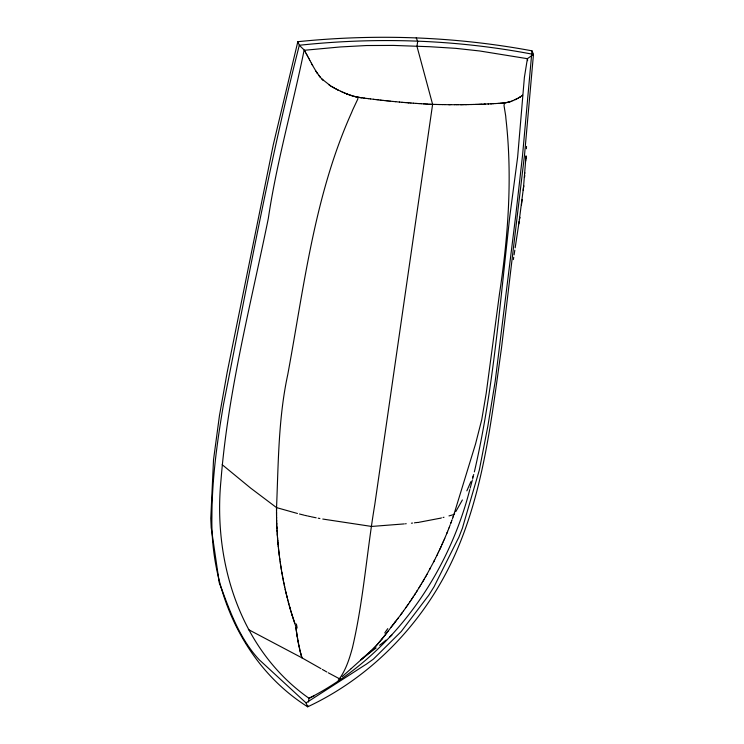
<?xml version="1.0" encoding="UTF-8"?>
<svg xmlns="http://www.w3.org/2000/svg" width="744" height="744" viewBox="0 0 744 744"><rect width="100%" height="100%" fill="white"/><g stroke="black" fill="none" stroke-linecap="round" stroke-linejoin="round"><path stroke-width="1.12" d="M276.545 515.834L276.526 508.031M276.517 510.998L276.517 510.514M276.517 510.17L276.526 508.459M276.526 508.096C278.396 463.456 278.284 418.388 287.77 374.502C304.129 286.375 314.359 195.356 351.54 112.725A114.344 99.622 -20.6 0 0 352.582 110.14L357.836 98.989L357.92 97.269L355.353 96.655M526.399 148.744L526.51 146.401M525.692 161.03L525.98 156.333L523.506 187.442L518.819 223.832M525.878 158.128L526.017 155.784M524.808 173.333L524.855 172.785M524.659 175.138L524.464 177.49L524.622 175.677M531.979 50.834L522.548 155.273L515.852 214.56L495.188 381.384L487.841 426.228L479.303 470.143L463.075 525.85A101.072 88.062 -11.7 0 0 462.498 527.97L458.76 537.484A93.828 81.747 -11.7 0 0 457.727 539.447L435.156 584.514A83.914 69.248 -23.2 0 0 434.208 586.514L428.646 595.433A87.969 72.596 -23.2 0 0 427.205 597.265L401.249 631.498L373.358 659.147L366.243 664.243A93.679 79.841 -20.5 0 0 364.188 665.527L306.072 702.913L261.135 661.5A93.679 79.841 -20.5 0 0 259.526 660.086C240.954 640.296 230.938 614.414 221.805 589.248A87.969 74.419 -14.7 0 0 221.005 587.332L219.266 582.812L218.559 578.097A83.914 70.987 -14.7 0 0 218.308 576.061L211.556 529.849A93.828 77.999 -28.8 0 0 211.212 527.831L210.757 518.149A101.072 84.016 -28.8 0 0 210.896 516.02L213.528 459.773L219.434 415.757L227.171 372.344L273.271 144.829L297.823 41.701C375.841 33.694 454.854 36.475 531.979 50.834L533.467 54.396L524.548 154.798L501.456 348.387C490.129 428.274 481.508 512.253 440.309 583.51C409.712 636.622 363.342 680.751 307.691 706.8C243.883 666.773 210.254 590.541 211.91 516.643C211.984 478.922 217.211 441.425 223.516 404.308C247.417 284.348 269.086 163.857 299.311 45.263L297.823 41.701M531.951 55.474L533.467 54.396C456.425 39.572 377.282 36.884 299.311 45.263L304.157 49.978C292.736 106.271 276.759 161.569 268.305 218.494C250.616 305.356 227.971 391.809 220.968 480.41C213.026 561.553 239.977 649.884 309.011 698.281L308.435 702.011M523.506 187.442L523.692 185.628L523.199 190.334M521.451 204.916L522.121 199.652M519.433 219.629L519.768 217.257L519.507 219.108M519.163 221.47L515.174 247.817M307.886 705.554L307.691 706.8L306.072 702.913M513.36 259.572L513.723 257.229M514.085 254.876L514.811 250.17M474.365 471.901C491.393 398.524 498.173 323.296 506.301 248.552L509.686 217.192L517.629 157.17L524.39 77.385L527.403 58.683L531.579 55.735M473.742 474.495L472.7 477.136M473.175 476.783L472.598 479.062M472.263 480.364L470.189 488.157M469.836 489.459C447.358 577.074 390.405 656.664 309.011 698.281L314.359 695.677M453.635 515.369L475.518 444.047L481.74 419.672L486.251 393.046L499.438 294.14C508.208 236.192 512.57 177.165 505.929 118.752A114.344 98.775 -23.9 0 1 505.725 116.12L504.023 105.564L504.488 102.988L510.282 101.668L515.387 99.556M453.431 515.964L452.445 518.745M453.096 516.922L453.263 516.438M452.073 519.786L451.72 520.735M451.682 520.846L450.659 523.59M450.836 523.116L451.013 522.641M450.269 524.632L449.627 526.306M449.395 526.919L449.023 527.859M448.985 527.97L448.325 529.644M448.093 530.23L447.711 531.169M447.656 531.309L446.558 533.997M447.144 532.583L446.753 533.522M470.878 481.666L466.841 490.854M446.298 534.629L445.191 537.28M444.903 537.94L444.587 538.684M444.726 538.358L444.019 540.005M443.982 540.088L443.173 541.948M443.48 541.241L441.927 544.738M442.578 543.297L441.713 545.203M441.471 545.752L440.532 547.798M441.08 546.598L439.202 550.644M440.234 548.449L439.797 549.37M439.146 550.755L438.272 552.597M438.43 552.271L437.649 553.889M437.612 553.973L436.942 555.35M437.063 555.098L435.863 557.526M435.584 558.084L435.128 558.995M434.859 559.534L434.05 561.134M434.44 560.362L433.64 561.934M462.396 499.949L455.765 511.639M433.743 561.72L426.824 574.582M430.432 568.025L429.707 569.374M426.991 574.275L426.6 574.982M426.498 575.159L425.996 576.042M425.261 577.316L425.931 576.154M425.708 576.535L424.471 578.692M424.368 578.879L422.778 581.585M424.136 579.26L423.689 580.041M423.187 580.887L422.146 582.645M422.09 582.747L421.16 584.282M421.104 584.384L420.574 585.258M420.462 585.435L420.044 586.123M420.23 585.816L419.058 587.732M419.244 587.425L417.152 590.783M417.356 590.448L416.91 591.154M416.817 591.313L416.268 592.168M454.621 513.444L453.933 514.523L448.985 515.908M416.194 592.298L413.013 597.19M415.171 593.879L414.343 595.163M413.227 596.865L411.823 598.985M412.269 598.316L411.023 600.176M410.976 600.25L410.121 601.515M410.269 601.292L409.832 601.942M408.493 603.886L409.767 602.036M408.679 603.616L406.698 606.472M407.721 604.993L407.21 605.737M406.643 606.537L406.178 607.197M406.354 606.955L405.471 608.201M405.396 608.304L403.388 611.094M403.564 610.852L400.672 614.786M388.024 631.126L385.094 635.106M402.188 612.74L400.979 614.377M400.644 614.842L398.207 618.069M397.119 619.501L398.226 618.05M397.919 618.45L395.427 621.677M384.797 635.488L376.445 645.466M396.05 620.877L395.111 622.086M395.464 621.631L394.487 622.886M395.185 621.984L383.597 637.041M394.348 623.054L393.799 623.76M393.855 623.686L391.93 626.085M382.872 637.952L382.081 638.938M338.26 680.341C345.597 670.921 349.289 659.268 352.405 647.894C363.444 600.78 366.773 552.253 374.781 504.609L432.608 104.355L416.947 46.268L417.7 41.404L416.212 37.832M391.549 626.569L390.981 627.266M381.895 639.161L380.919 640.351M380.417 640.956L379.003 642.593M377.878 643.886L376.734 645.15M372.093 649.996L376.427 645.494M376.157 645.773L374.13 647.931M373.851 648.219L360.803 659.881M351.103 668.679L362.486 658.496M350.861 668.921L342.194 676.603M371.507 650.572L370.019 652.014M369.415 652.572L367.908 653.967M366.997 654.776L365.769 655.845M391.893 635.134L389.689 637.022M365.425 656.143L362.979 658.17M364.848 656.636L362.998 658.161M386.071 640.082L380.761 644.388M362.691 658.412L361.119 659.64M340.622 677.868L339.469 678.779L328.253 672.781M365.537 656.059L376.148 647.94M380.463 644.62L379.579 645.308M522.139 95.595L522.669 95.204L522.056 95.66M520.67 96.608L520.279 96.86L521.693 95.911M520.186 96.915L519.703 97.222L520.289 96.86M519.461 97.371L518.289 98.05M518.698 97.817L515.611 99.445M517.024 98.729L516.057 99.231M515.871 99.324L515.034 99.724M513.23 100.533L512.653 100.784M511.435 101.268L510.951 101.444A23.873 12.062 10.2 0 1 509.519 101.9M509.389 101.937L508.84 102.077M443.991 517.257L443.052 517.508M441.462 517.908L440.829 518.075M508.701 102.114L507.566 102.374M440.188 518.233L419.104 522.26M507.427 102.412L505.25 102.849M418.388 522.362L417.291 522.502M416.566 522.595L415.84 522.679M415.106 522.772L414.371 522.855M412.529 523.069L411.423 523.19M405.461 523.795L406.215 523.72M404.336 523.897L371.628 526.445L322.784 519.052M504.488 102.988L501.224 103.211M503.428 103.063L500.368 103.267M499.643 103.304L500.749 103.239M498.536 103.379L499.773 103.304M498.22 103.397L496.499 103.5M497.987 103.407L498.582 103.379M495.904 103.537L493.505 103.667M495.829 103.537L496.304 103.509M492.779 103.704L493.588 103.658M491.654 103.76L492.9 103.695M490.482 103.825L491.17 103.788M491.087 103.788L491.691 103.76M490.361 103.825L488.576 103.909M488.045 103.937L488.659 103.909M488.092 103.937L485.599 104.048M484.372 104.095L485.646 104.048M481.907 104.197L484.065 104.114M484.009 104.114L484.502 104.095M481.294 104.216L480.215 104.253M481.21 104.216L482.028 104.188M479.555 104.281L480.364 104.253M478.401 104.318L479.741 104.272M476.327 104.383L477.406 104.346M477.257 104.355L478.504 104.318M475.909 104.393L476.411 104.383M475.407 104.411L473.519 104.458M475.388 104.411L476.011 104.393M473.584 104.458L471.017 104.523M471.25 104.513L469.073 104.56M468.209 104.579L466.907 104.606M468.078 104.579L468.832 104.569M466.33 104.616L466.953 104.597M465.233 104.625L466.014 104.616M465.902 104.616L466.404 104.606M464.061 104.644L465.391 104.625M463.559 104.653L462.396 104.662M463.503 104.653L464.135 104.644M461.726 104.672L462.563 104.662M460.555 104.681L461.308 104.672M461.224 104.672L461.94 104.672M460.685 104.681L458.174 104.69M456.918 104.699L458.211 104.69M456.193 104.699L457.03 104.699M454.686 104.699L455.979 104.699M454.714 104.699L450.938 104.69M449.813 104.681L450.827 104.69M448.641 104.672L449.367 104.681M449.311 104.681L449.999 104.681M448.734 104.672L444.94 104.625M444.949 104.625L442.429 104.588M442.578 104.588L439.899 104.541M438.635 104.513L439.267 104.532M439.202 104.523L440.048 104.541M436.328 104.458L438.7 104.513M434.98 104.42L436.412 104.458M435.147 104.43L432.924 104.365M433.12 104.374L431.929 104.318M431.966 104.327L430.051 104.225M429.093 104.179L430.227 104.234M427.502 104.095L428.86 104.169M426.219 104.02L427.67 104.104M424.936 103.955L426.303 104.03M423.662 103.881L425.103 103.965M423.745 103.881L421.095 103.723M421.178 103.723L419.467 103.621M418.537 103.555L419.495 103.621M418.612 103.565L415.97 103.388M416.045 103.388L413.404 103.202M413.478 103.211L410.837 103.016M410.911 103.016L408.912 102.867M408.27 102.812L409.023 102.877M406.987 102.709L408.344 102.821M405.694 102.607L407.145 102.728M404.411 102.495L405.768 102.607M404.569 102.514L402.002 102.291M402.16 102.309L399.426 102.058M399.593 102.077L395.659 101.705M395.734 101.714L393.083 101.454M393.167 101.463L390.507 101.193M388.982 101.035L390.591 101.203M387.698 100.905L389.131 101.054M386.21 100.747L387.764 100.914M385.011 100.617L386.406 100.766M385.122 100.626L383.188 100.412M381.746 100.254L383.29 100.421M380.193 100.077L381.895 100.273M380.277 100.087L378.017 99.826M376.92 99.696L378.119 99.835M375.367 99.51L377.05 99.715M373.488 99.287L375.432 99.519M373.637 99.305L370.252 98.887M370.354 98.896L368.299 98.645M367.006 98.478L368.447 98.664M367.062 98.487L364.634 98.171M359.092 97.436L362.133 97.845M363.76 98.059L364.737 98.18M361.863 97.808L363.946 98.078M360.31 97.594L357.92 97.269M361.352 97.734L360.487 97.622M319.883 518.521L318.218 518.205M316.154 517.796L311.215 516.782M310.397 516.606L307.951 516.057M307.132 515.871L305.105 515.397M356.785 97.008L355.799 96.767M304.296 515.201L299.46 514.002M355.855 96.785L354.116 96.339M355.009 96.571L354.507 96.441M354.395 96.413L353.67 96.227M297.451 513.481L276.526 507.603L250.654 488.101L222.186 464.684M348.304 94.469L353.698 96.227M352.842 95.995L352.303 95.846M349.122 94.776L350.229 95.176A23.873 12.062 10.2 0 0 352.014 95.753M348.694 94.618L347.662 94.218M347.885 94.302L347.402 94.116M347.42 94.125L346.806 93.874M347.271 94.06L346.658 93.818M346.769 93.865L346.202 93.632M346.388 93.707L343.356 92.442M344.983 93.14L344.379 92.879M343.858 92.656L342.984 92.284M342.882 92.237L340.65 91.233M341.849 91.782L341.254 91.512M340.892 91.345L338.222 90.08M337.646 89.791L338.241 90.089M336.948 89.438L337.655 89.801M337.516 89.726L336.362 89.141M336.26 89.085L335.674 88.778M335.897 88.899L334.614 88.21M320.971 668.642L301.72 657.715L248.375 629.536M334.642 88.229L333.284 87.466M334.075 87.913L333.526 87.606M326.821 671.981L324.691 670.79M331.675 86.527L333.303 87.476M324.217 670.521L322.357 669.451M333.145 87.392L330.41 85.746M330.699 85.932L321.743 78.864M330.327 85.7L329.583 85.225M329.48 85.16L328.978 84.825M323.454 80.557L322.617 79.748M322.543 79.673L320.087 76.985L320.404 77.367M315.902 71.108L320.022 76.911M319.641 76.446L318.999 75.628M317.614 73.712L317.037 72.875M316.991 72.8L316.386 71.88M316.144 71.498L312.647 65.537M304.333 50.285L340.194 46.956L366.55 45.533L393.446 45.421L429.762 46.714L455.793 48.351L479.666 50.973L527.403 58.683L527.524 59.818M304.315 50.248L304.622 50.806M304.724 50.973L304.984 51.448M305.087 51.634L305.403 52.182M305.505 52.368L305.812 52.917M305.914 53.103L306.351 53.894M306.323 53.838L306.621 54.386M306.602 54.349L306.928 54.944M311.95 64.244L312.675 65.584M306.9 54.889L307.653 56.274M312.461 65.193L312.248 64.793M307.635 56.228L308.072 57.046M308.183 57.242L308.63 58.069M311.959 64.272L311.466 63.352M308.621 58.041L308.946 58.655M308.927 58.627L309.448 59.585M309.43 59.548L309.876 60.376M311.504 63.417L311.178 62.812M309.969 60.562L310.927 62.357M294.875 623.528L292.541 616.525M292.429 616.153L295.666 626.048L297.089 635.618M292.513 616.423L292.113 615.158M291.983 614.739L292.197 615.409M300.743 653.585L301.962 657.845M291.964 614.665L290.941 611.298M292.076 615.037L291.592 613.475M301.887 657.584L301.413 656.003M291.499 613.168L291.053 611.68M290.951 611.354L289.946 607.913M290.448 609.652L290.699 610.499M290.383 609.42L290.058 608.294M289.714 607.085L289.955 607.941M289.844 607.541L289.593 606.658M301.339 655.752L300.883 654.106M289.621 606.788L288.877 604.082M289.304 605.653L289.518 606.406M288.886 604.128L288.272 601.85M288.579 602.993L288.784 603.756M288.523 602.789L287.063 597.153M300.753 653.623L299.869 650.089M300.688 653.371L300.306 651.884M287.872 600.324L287.575 599.171M287.091 597.255L286.319 594.093M286.803 596.102L286.998 596.865M300.241 651.614L298.381 643.021M286.524 594.968L286.738 595.842M286.245 593.786L285.873 592.233M286.338 594.168L285.789 591.843M285.798 591.899L285.389 590.131M285.519 590.68L284.608 586.598M299.683 649.27L299.348 647.764M285.343 589.899L285.166 589.118M284.729 587.165L284.31 585.212M284.394 585.602L284.561 586.384M299.218 647.15L298.828 645.29M284.32 585.258L284.041 583.928M284.069 584.031L283.743 582.459M283.864 583.036L282.962 578.497M283.501 581.241L283.232 579.901M298.66 644.434L298.437 643.3M283.055 578.999L282.804 577.651M298.391 643.067L298.204 642.091M298.27 642.444L298 640.993M282.813 577.707L282.367 575.317M298.149 641.765L297.953 640.696M282.636 576.749L282.134 574.043M297.963 640.77L297.786 639.766M282.153 574.126L281.26 568.909M282.078 573.726L281.799 572.117M297.684 639.217L297.07 635.543M297.74 639.514L297.433 637.72M297.33 637.096L297.126 635.86M281.362 569.495L281.195 568.509M281.213 568.583L280.841 566.305M295.88 627.527L296.465 631.647M297.144 635.971L296.521 632.019M281 567.3L280.683 565.282M280.637 564.929L280.358 563.087M280.627 564.873L280.702 565.384M280.442 563.654L280.144 561.627M280.228 562.166L279.902 559.86M279.921 560L279.697 558.372M279.772 558.939L279.53 557.089M279.465 556.624L279.53 557.144M279.484 556.735L279.223 554.689M279.344 555.694L279.177 554.271M279.177 554.299L278.637 549.639M279.074 553.452L278.833 551.397M527.617 60.673L527.515 59.762M278.684 550.104L278.74 550.569M278.647 549.751L278.47 548.096M278.535 548.7L278.423 547.677M278.433 547.761L278.247 545.882M278.293 546.356L278.34 546.821M278.256 546.022L278.098 544.366M278.061 543.948L278.154 544.943M278.061 544.004L277.94 542.59M277.893 542.116L277.986 543.111M277.912 542.283L277.8 541.037M277.81 541.167L277.466 536.852M277.735 540.228L277.772 540.702M277.661 539.363L277.503 537.27M277.475 536.908L277.373 535.485M277.41 536.015L277.242 533.495M277.345 535.178L277.289 534.341M277.27 534.062L277.038 530.137M277.159 532.155L276.87 526.761M276.945 528.333L276.973 528.817M276.926 528.026L276.889 527.18M276.796 524.985L276.88 526.901M276.796 525.069L276.722 522.948M276.759 524.027L276.675 521.618M276.675 521.674L276.563 516.801M276.638 520.177L276.647 520.661M276.573 517.285L276.591 518.252M276.563 517.006L276.545 515.722M276.536 514.876L276.545 515.36M276.536 514.448L276.517 511.881M505.176 102.728A15.726 9.97 19.6 0 1 503.363 102.942M384.76 632.949A37.479 9.328 -43.7 0 1 387.764 628.643M359.11 97.306A15.726 10.537 8.4 0 1 357.083 96.934M296.326 623.984A37.479 20.069 39.4 0 1 297.098 628.057"/></g></svg>
